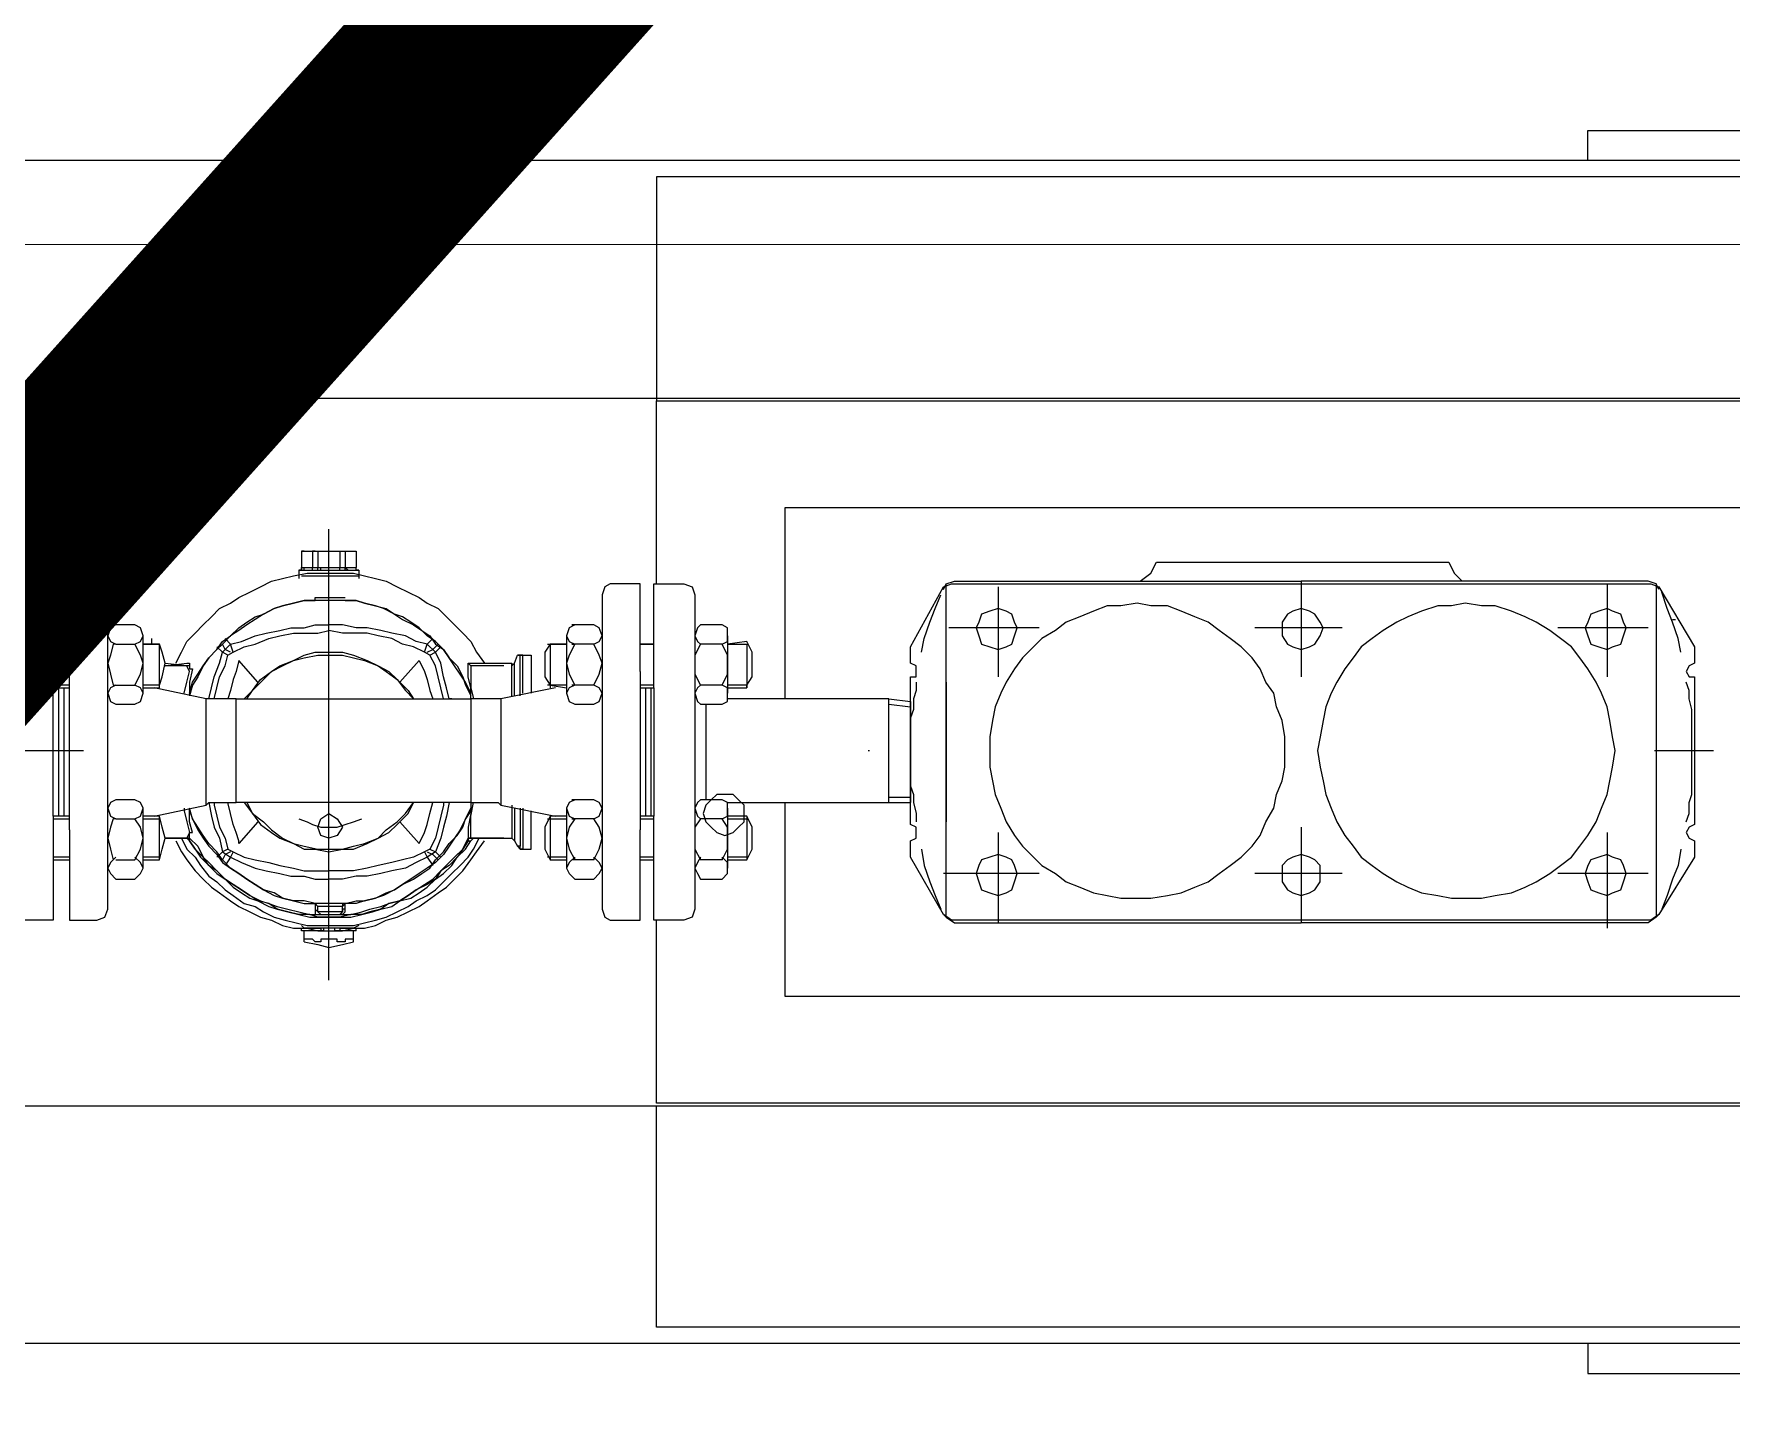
# Model space of a CAD drawing. Header units: millimetres. Extents: x 1322820 to 1391563, y 1051909 to 1098256.
# Drawn here: x 1362563 to 1363103, y 1085717 to 1086157 of the extents above; entities that cross this region are included whole.
import ezdxf

# ---------------------------------------------------------------- set-up
doc = ezdxf.new("R2010")
doc.units = ezdxf.units.MM
doc.header["$MEASUREMENT"] = 0
doc.linetypes.add('DASHDOT', pattern=[1000, 500, -250, 0, -250])
doc.layers.get('0').update_dxf_attribs({"true_color": 0x787878})
doc.layers.add('ELECTRICE', color=1, linetype='Continuous')
doc.layers.add('Gaz-deviere', color=7, linetype='Continuous')
doc.layers.add('instalatii - echipamente_Pen_No__21', color=7, linetype='Continuous', lineweight=20, true_color=0x787878)

# ---------------------------------------------------------------- blocks, each defined once
blk = doc.blocks.new('terasa')
at = {"layer": 'instalatii - echipamente_Pen_No__21', "linetype": 'Continuous', "lineweight": 20}
for points in [[(1364217.655, 1086090.373), (1364217.379, 1087979.384), (1361828.918, 1087979.209), (1361829.194, 1086090.198)], [(1362863.176, 1085968.288), (1362864.046, 1085965.679), (1362864.915, 1085963.071), (1362867.523, 1085962.202), (1362870.131, 1085961.332), (1362872.74, 1085962.202), (1362874.478, 1085963.071), (1362875.348, 1085965.679), (1362876.217, 1085968.288), (1362875.348, 1085970.026), (1362874.478, 1085972.635), (1362872.74, 1085973.504), (1362870.131, 1085974.373), (1362867.523, 1085973.504), (1362864.915, 1085972.635), (1362864.046, 1085970.026)], [(1362961.419, 1085929.164), (1362961.419, 1085933.512), (1362960.549, 1085938.728), (1362958.81, 1085943.075), (1362957.941, 1085947.422), (1362955.333, 1085950.9), (1362953.594, 1085955.247), (1362950.986, 1085958.724), (1362947.508, 1085962.202), (1362944.031, 1085964.81), (1362940.553, 1085967.418), (1362937.075, 1085970.026), (1362932.728, 1085971.765), (1362928.381, 1085973.504), (1362924.034, 1085975.243), (1362918.818, 1085975.243), (1362914.471, 1085976.112), (1362909.255, 1085975.243), (1362904.908, 1085975.243), (1362900.561, 1085973.504), (1362896.213, 1085971.765), (1362891.866, 1085970.026), (1362888.389, 1085967.418), (1362884.042, 1085964.81), (1362881.434, 1085962.202), (1362877.956, 1085958.724), (1362875.348, 1085955.247), (1362872.74, 1085950.9), (1362871.001, 1085947.422), (1362869.262, 1085943.075), (1362868.393, 1085938.728), (1362867.523, 1085933.512), (1362867.523, 1085929.164), (1362867.523, 1085923.948), (1362868.393, 1085919.601), (1362869.262, 1085915.254), (1362871.001, 1085910.907), (1362872.74, 1085906.56), (1362875.348, 1085902.213), (1362877.956, 1085898.735), (1362881.434, 1085895.258), (1362884.042, 1085892.65), (1362888.389, 1085890.041), (1362891.866, 1085887.433), (1362896.213, 1085885.694), (1362900.561, 1085883.956), (1362904.908, 1085883.086), (1362909.255, 1085882.217), (1362914.471, 1085882.217), (1362918.818, 1085882.217), (1362924.034, 1085883.086), (1362928.381, 1085883.956), (1362932.728, 1085885.694), (1362937.075, 1085887.433), (1362940.553, 1085890.041), (1362944.031, 1085892.65), (1362947.508, 1085895.258), (1362950.986, 1085898.735), (1362953.594, 1085902.213), (1362955.333, 1085906.56), (1362957.941, 1085910.907), (1362958.81, 1085915.254), (1362960.549, 1085919.601), (1362961.419, 1085923.948)], [(1362960.549, 1085968.288), (1362960.549, 1085965.679), (1362962.288, 1085963.071), (1362964.027, 1085962.202), (1362966.635, 1085961.332), (1362969.243, 1085962.202), (1362970.982, 1085963.071), (1362972.721, 1085965.679), (1362973.59, 1085968.288), (1362972.721, 1085970.026), (1362970.982, 1085972.635), (1362969.243, 1085973.504), (1362966.635, 1085974.373), (1362964.027, 1085973.504), (1362962.288, 1085972.635), (1362960.549, 1085970.026)], [(1363066.616, 1085929.164), (1363065.747, 1085933.512), (1363064.878, 1085938.728), (1363064.008, 1085943.075), (1363062.269, 1085947.422), (1363060.531, 1085950.9), (1363057.922, 1085955.247), (1363055.314, 1085958.724), (1363052.706, 1085962.202), (1363049.228, 1085964.81), (1363045.751, 1085967.418), (1363041.404, 1085970.026), (1363037.926, 1085971.765), (1363033.579, 1085973.504), (1363028.363, 1085975.243), (1363024.016, 1085975.243), (1363018.799, 1085976.112), (1363014.452, 1085975.243), (1363010.105, 1085975.243), (1363004.889, 1085973.504), (1363000.542, 1085971.765), (1362997.064, 1085970.026), (1362992.717, 1085967.418), (1362989.24, 1085964.81), (1362985.762, 1085962.202), (1362983.154, 1085958.724), (1362980.546, 1085955.247), (1362977.937, 1085950.9), (1362976.199, 1085947.422), (1362974.46, 1085943.075), (1362973.59, 1085938.728), (1362972.721, 1085933.512), (1362971.852, 1085929.164), (1362972.721, 1085923.948), (1362973.59, 1085919.601), (1362974.46, 1085915.254), (1362976.199, 1085910.907), (1362977.937, 1085906.56), (1362980.546, 1085902.213), (1362983.154, 1085898.735), (1362985.762, 1085895.258), (1362989.24, 1085892.65), (1362992.717, 1085890.041), (1362997.064, 1085887.433), (1363000.542, 1085885.694), (1363004.889, 1085883.956), (1363010.105, 1085883.086), (1363014.452, 1085882.217), (1363018.799, 1085882.217), (1363024.016, 1085882.217), (1363028.363, 1085883.086), (1363033.579, 1085883.956), (1363037.926, 1085885.694), (1363041.404, 1085887.433), (1363045.751, 1085890.041), (1363049.228, 1085892.65), (1363052.706, 1085895.258), (1363055.314, 1085898.735), (1363057.922, 1085902.213), (1363060.531, 1085906.56), (1363062.269, 1085910.907), (1363064.008, 1085915.254), (1363064.878, 1085919.601), (1363065.747, 1085923.948)], [(1363057.053, 1085968.288), (1363057.922, 1085965.679), (1363058.792, 1085963.071), (1363061.4, 1085962.202), (1363064.008, 1085961.332), (1363065.747, 1085962.202), (1363068.355, 1085963.071), (1363069.225, 1085965.679), (1363070.094, 1085968.288), (1363069.225, 1085970.026), (1363068.355, 1085972.635), (1363065.747, 1085973.504), (1363064.008, 1085974.373), (1363061.4, 1085973.504), (1363058.792, 1085972.635), (1363057.922, 1085970.026)], [(1362595.4, 1085950.03), (1362597.139, 1085953.508), (1362598.008, 1085956.985), (1362597.139, 1085959.594), (1362595.4, 1085963.071), (1362597.139, 1085963.941), (1362598.008, 1085965.679), (1362597.139, 1085968.288), (1362595.4, 1085969.157), (1362589.314, 1085969.157), (1362587.576, 1085968.288), (1362586.706, 1085965.679), (1362587.576, 1085963.941), (1362589.314, 1085963.071), (1362588.445, 1085963.071), (1362587.576, 1085959.594), (1362586.706, 1085956.985), (1362587.576, 1085953.508), (1362588.445, 1085950.03), (1362589.314, 1085950.03), (1362587.576, 1085949.161), (1362586.706, 1085947.422), (1362587.576, 1085944.814), (1362589.314, 1085943.944), (1362595.4, 1085943.944), (1362597.139, 1085944.814), (1362598.008, 1085947.422), (1362597.139, 1085949.161)], [(1362775.367, 1085963.071), (1362773.628, 1085959.594), (1362773.628, 1085956.985), (1362773.628, 1085953.508), (1362775.367, 1085950.03), (1362774.497, 1085949.161), (1362773.628, 1085947.422), (1362774.497, 1085944.814), (1362775.367, 1085943.944), (1362782.322, 1085943.944), (1362784.061, 1085944.814), (1362784.061, 1085947.422), (1362784.061, 1085949.161), (1362782.322, 1085950.03), (1362784.061, 1085953.508), (1362784.061, 1085956.985), (1362784.061, 1085959.594), (1362782.322, 1085963.071), (1362784.061, 1085963.941), (1362784.061, 1085965.679), (1362784.061, 1085968.288), (1362782.322, 1085969.157), (1362775.367, 1085969.157), (1362774.497, 1085968.288), (1362773.628, 1085965.679), (1362774.497, 1085963.941)], [(1362853.613, 1085906.56), (1362853.613, 1085950.9)], [(1362775.367, 1085907.429), (1362773.628, 1085904.821), (1362773.628, 1085901.344), (1362773.628, 1085897.866), (1362775.367, 1085894.388), (1362775.367, 1085895.258), (1362774.497, 1085893.519), (1362773.628, 1085891.78), (1362774.497, 1085890.041), (1362775.367, 1085888.303), (1362782.322, 1085888.303), (1362784.061, 1085890.041), (1362784.061, 1085891.78), (1362784.061, 1085893.519), (1362782.322, 1085895.258), (1362782.322, 1085894.388), (1362784.061, 1085897.866), (1362784.061, 1085901.344), (1362784.061, 1085904.821), (1362782.322, 1085907.429), (1362784.061, 1085908.299), (1362784.061, 1085910.907), (1362784.061, 1085912.646), (1362782.322, 1085913.515), (1362775.367, 1085913.515), (1362774.497, 1085912.646), (1362773.628, 1085910.907), (1362774.497, 1085908.299)], [(1362661.475, 1085904.821), (1362659.736, 1085902.213), (1362657.128, 1085901.344), (1362654.52, 1085902.213), (1362653.65, 1085904.821), (1362654.52, 1085907.429), (1362657.128, 1085909.168), (1362659.736, 1085907.429)], [(1362863.176, 1085890.041), (1362864.046, 1085887.433), (1362864.915, 1085884.825), (1362867.523, 1085883.956), (1362870.131, 1085883.086), (1362872.74, 1085883.956), (1362874.478, 1085884.825), (1362875.348, 1085887.433), (1362876.217, 1085890.041), (1362875.348, 1085892.65), (1362874.478, 1085894.388), (1362872.74, 1085895.258), (1362870.131, 1085896.127), (1362867.523, 1085895.258), (1362864.915, 1085894.388), (1362864.046, 1085892.65)], [(1362960.549, 1085890.041), (1362960.549, 1085887.433), (1362962.288, 1085884.825), (1362964.027, 1085883.956), (1362966.635, 1085883.086), (1362969.243, 1085883.956), (1362970.982, 1085884.825), (1362972.721, 1085887.433), (1362972.721, 1085890.041), (1362972.721, 1085892.65), (1362970.982, 1085894.388), (1362969.243, 1085895.258), (1362966.635, 1085896.127), (1362964.027, 1085895.258), (1362962.288, 1085894.388), (1362960.549, 1085892.65)], [(1363057.053, 1085890.041), (1363057.922, 1085887.433), (1363058.792, 1085884.825), (1363061.4, 1085883.956), (1363064.008, 1085883.086), (1363065.747, 1085883.956), (1363068.355, 1085884.825), (1363069.225, 1085887.433), (1363070.094, 1085890.041), (1363069.225, 1085892.65), (1363068.355, 1085894.388), (1363065.747, 1085895.258), (1363064.008, 1085896.127), (1363061.4, 1085895.258), (1363058.792, 1085894.388), (1363057.922, 1085892.65)]]:
    blk.add_lwpolyline(points, close=True, dxfattribs=at)
for points in [[(1363057.922, 1086126.519), (1363256.146, 1086126.519), (1363256.146, 1086116.955)], [(1363057.922, 1086116.955), (1363057.922, 1086126.519)], [(1363354.389, 1086116.955), (1362167.654, 1086116.955), (1362167.654, 1086041.317)], [(1362761.456, 1086111.739), (1362761.456, 1086040.448)], [(1363354.389, 1086111.739), (1362761.456, 1086111.739)], [(1362438.908, 1086041.317), (1362761.456, 1086041.317)], [(1362761.456, 1085982.198), (1362761.456, 1086040.448), (1363258.754, 1086040.448)], [(1362802.318, 1085945.683), (1362802.318, 1086006.541), (1363130.952, 1086006.541), (1363130.952, 1085850.918), (1362802.318, 1085850.918)], [(1362649.303, 1085992.631), (1362648.434, 1085992.631)], [(1362648.434, 1085992.631), (1362648.434, 1085987.414)], [(1362648.434, 1085992.631), (1362665.822, 1085992.631)], [(1362648.434, 1085992.631), (1362648.434, 1085986.545)], [(1362649.303, 1085992.631), (1362648.434, 1085992.631)], [(1362649.303, 1085992.631), (1362665.822, 1085992.631)], [(1362651.911, 1085992.631), (1362651.911, 1085987.414)], [(1362652.781, 1085992.631), (1362651.911, 1085992.631)], [(1362653.65, 1085992.631), (1362653.65, 1085987.414)], [(1362660.605, 1085992.631), (1362660.605, 1085987.414)], [(1362662.344, 1085992.631), (1362662.344, 1085987.414)], [(1362665.822, 1085992.631), (1362665.822, 1085987.414)], [(1362665.822, 1085992.631), (1362665.822, 1085987.414)], [(1362915.34, 1085983.067), (1362918.818, 1085985.676), (1362920.557, 1085989.153), (1363013.583, 1085989.153), (1363015.322, 1085985.676), (1363017.93, 1085983.067)], [(1362557.147, 1085958.724), (1362557.147, 1085978.72), (1362558.016, 1085981.329), (1362559.755, 1085982.198), (1362569.318, 1085982.198), (1362569.318, 1085949.161), (1362571.057, 1085949.161), (1362571.057, 1085908.299), (1362569.318, 1085908.299), (1362569.318, 1085875.262), (1362559.755, 1085875.262), (1362558.016, 1085876.131), (1362557.147, 1085878.739), (1362557.147, 1085905.691)], [(1362586.706, 1085954.377), (1362586.706, 1085978.72), (1362585.837, 1085981.329), (1362583.229, 1085982.198), (1362574.535, 1085982.198), (1362574.535, 1085954.377)], [(1362608.441, 1085956.985), (1362610.18, 1085960.463), (1362611.919, 1085963.941), (1362614.527, 1085966.549), (1362617.135, 1085969.157), (1362619.744, 1085971.765), (1362622.352, 1085974.373), (1362625.829, 1085976.112), (1362628.438, 1085977.851), (1362631.915, 1085979.59), (1362635.393, 1085981.329), (1362638.87, 1085983.067), (1362642.348, 1085983.937), (1362645.826, 1085984.806), (1362650.173, 1085985.676), (1362653.65, 1085985.676), (1362657.128, 1085985.676), (1362661.475, 1085985.676), (1362664.952, 1085985.676), (1362668.43, 1085984.806), (1362671.908, 1085983.937), (1362675.385, 1085983.067), (1362678.863, 1085981.329), (1362682.34, 1085979.59), (1362685.818, 1085977.851), (1362688.426, 1085976.112), (1362691.904, 1085974.373), (1362694.512, 1085971.765), (1362697.12, 1085969.157), (1362699.729, 1085966.549), (1362702.337, 1085963.941), (1362704.076, 1085960.463), (1362706.684, 1085956.985)], [(1362647.564, 1085986.545), (1362666.691, 1085986.545)], [(1362647.564, 1085986.545), (1362647.564, 1085983.937)], [(1362648.434, 1085986.545), (1362647.564, 1085986.545), (1362647.564, 1085985.676)], [(1362648.434, 1085986.545), (1362648.434, 1085987.414)], [(1362648.434, 1085987.414), (1362649.303, 1085987.414)], [(1362648.434, 1085986.545), (1362649.303, 1085986.545), (1362649.303, 1085987.414)], [(1362648.434, 1085986.545), (1362651.911, 1085986.545)], [(1362648.434, 1085984.806), (1362649.303, 1085984.806), (1362651.042, 1085984.806), (1362651.911, 1085984.806), (1362653.65, 1085984.806), (1362656.258, 1085984.806), (1362658.867, 1085984.806), (1362659.736, 1085984.806), (1362661.475, 1085984.806), (1362662.344, 1085984.806), (1362664.083, 1085984.806), (1362664.952, 1085984.806), (1362666.691, 1085984.806)], [(1362649.303, 1085987.414), (1362651.911, 1085987.414)], [(1362651.911, 1085986.545), (1362651.911, 1085987.414)], [(1362651.911, 1085986.545), (1362651.911, 1085987.414)], [(1362651.911, 1085987.414), (1362653.65, 1085987.414)], [(1362651.911, 1085986.545), (1362653.65, 1085986.545)], [(1362653.65, 1085986.545), (1362653.65, 1085987.414)], [(1362653.65, 1085987.414), (1362654.52, 1085987.414)], [(1362653.65, 1085986.545), (1362654.52, 1085986.545)], [(1362654.52, 1085986.545), (1362654.52, 1085987.414)], [(1362654.52, 1085987.414), (1362660.605, 1085987.414)], [(1362654.52, 1085986.545), (1362660.605, 1085986.545)], [(1362660.605, 1085986.545), (1362660.605, 1085987.414)], [(1362660.605, 1085986.545), (1362660.605, 1085987.414)], [(1362660.605, 1085987.414), (1362662.344, 1085987.414)], [(1362660.605, 1085986.545), (1362662.344, 1085986.545)], [(1362662.344, 1085987.414), (1362665.822, 1085987.414)], [(1362663.214, 1085986.545), (1362662.344, 1085987.414)], [(1362663.214, 1085986.545), (1362662.344, 1085986.545), (1362662.344, 1085987.414)], [(1362662.344, 1085986.545), (1362663.214, 1085986.545)], [(1362663.214, 1085986.545), (1362665.822, 1085986.545)], [(1362665.822, 1085986.545), (1362665.822, 1085987.414)], [(1362665.822, 1085986.545), (1362665.822, 1085987.414)], [(1362666.691, 1085986.545), (1362665.822, 1085986.545), (1362665.822, 1085987.414)], [(1362665.822, 1085986.545), (1362666.691, 1085986.545)], [(1362666.691, 1085986.545), (1362666.691, 1085983.937)], [(1362756.24, 1085954.377), (1362756.24, 1085982.198), (1362746.676, 1085982.198), (1362744.937, 1085981.329), (1362744.068, 1085978.72), (1362744.068, 1085954.377)], [(1362773.628, 1085898.735), (1362773.628, 1085878.739), (1362772.758, 1085876.131), (1362770.15, 1085875.262), (1362760.587, 1085875.262), (1362760.587, 1085908.299), (1362759.717, 1085908.299), (1362759.717, 1085949.161), (1362760.587, 1085949.161), (1362760.587, 1085982.198), (1362770.15, 1085982.198), (1362772.758, 1085981.329), (1362773.628, 1085978.72), (1362773.628, 1085951.769)], [(1362855.352, 1085875.262), (1362852.743, 1085877), (1362842.311, 1085895.258), (1362842.311, 1085900.474), (1362844.049, 1085901.344), (1362844.049, 1085903.082), (1362844.049, 1085904.821), (1362842.311, 1085905.691), (1362842.311, 1085952.638), (1362844.049, 1085952.638), (1362844.049, 1085954.377), (1362844.049, 1085956.116), (1362842.311, 1085956.985), (1362842.311, 1085962.202), (1362852.743, 1085981.329), (1362855.352, 1085982.198), (1362914.471, 1085982.198)], [(1362852.743, 1085980.459), (1362853.613, 1085982.198), (1362856.221, 1085983.067)], [(1362853.613, 1085876.131), (1362853.613, 1085982.198)], [(1363021.407, 1085982.198), (1363077.919, 1085982.198), (1363080.527, 1085981.329), (1363091.829, 1085962.202), (1363091.829, 1085956.985), (1363090.09, 1085956.116), (1363089.221, 1085954.377), (1363090.09, 1085952.638), (1363091.829, 1085952.638), (1363091.829, 1085905.691), (1363090.09, 1085904.821), (1363089.221, 1085903.082), (1363090.09, 1085901.344), (1363091.829, 1085900.474), (1363091.829, 1085895.258), (1363080.527, 1085877), (1363077.919, 1085875.262), (1362855.352, 1085875.262)], [(1362856.221, 1085983.067), (1362966.635, 1085983.067)], [(1362914.471, 1085982.198), (1363021.407, 1085982.198)], [(1363077.049, 1085983.067), (1362966.635, 1085983.067)], [(1363064.008, 1085982.198), (1363064.008, 1085952.638)], [(1363080.527, 1085980.459), (1363079.657, 1085982.198), (1363077.049, 1085983.067)], [(1363079.657, 1085982.198), (1363079.657, 1085876.131)], [(1362612.788, 1085947.422), (1362613.658, 1085950.9), (1362615.396, 1085953.508), (1362617.135, 1085956.116), (1362618.874, 1085958.724), (1362621.482, 1085961.332), (1362623.221, 1085963.941), (1362625.829, 1085965.679), (1362628.438, 1085968.288), (1362631.046, 1085970.026), (1362633.654, 1085971.765), (1362636.262, 1085972.635), (1362639.74, 1085974.373), (1362642.348, 1085975.243), (1362645.826, 1085976.112), (1362649.303, 1085976.982), (1362652.781, 1085976.982)], [(1362652.781, 1085976.982), (1362649.303, 1085976.982), (1362645.826, 1085976.112), (1362642.348, 1085975.243), (1362639.74, 1085974.373), (1362636.262, 1085972.635), (1362633.654, 1085970.896), (1362631.046, 1085969.157), (1362628.438, 1085967.418), (1362625.829, 1085965.679), (1362623.221, 1085963.071), (1362621.482, 1085961.332), (1362618.874, 1085958.724), (1362617.135, 1085956.116), (1362615.396, 1085952.638), (1362613.658, 1085950.03), (1362612.788, 1085946.553)], [(1362652.781, 1085976.982), (1362652.781, 1085977.851), (1362657.128, 1085977.851), (1362662.344, 1085977.851)], [(1362662.344, 1085976.982), (1362657.128, 1085976.982), (1362652.781, 1085976.982)], [(1362662.344, 1085976.982), (1362665.822, 1085976.982), (1362668.43, 1085976.112), (1362671.908, 1085975.243), (1362675.385, 1085974.373), (1362677.993, 1085972.635), (1362680.602, 1085970.896), (1362684.079, 1085969.157), (1362686.687, 1085967.418), (1362689.296, 1085965.679), (1362691.035, 1085963.071), (1362693.643, 1085961.332), (1362695.382, 1085958.724), (1362697.99, 1085956.116), (1362699.729, 1085952.638), (1362700.598, 1085950.03), (1362702.337, 1085946.553)], [(1362702.337, 1085947.422), (1362700.598, 1085950.9), (1362698.859, 1085953.508), (1362697.12, 1085956.116), (1362695.382, 1085958.724), (1362693.643, 1085961.332), (1362691.035, 1085963.941), (1362688.426, 1085965.679), (1362685.818, 1085968.288), (1362683.21, 1085970.026), (1362680.602, 1085971.765), (1362677.993, 1085972.635), (1362674.516, 1085974.373), (1362671.908, 1085975.243), (1362668.43, 1085976.112), (1362665.822, 1085976.982), (1362662.344, 1085976.982)], [(1362845.788, 1085960.463), (1362846.658, 1085964.81), (1362848.396, 1085970.026), (1362850.135, 1085974.373), (1362851.874, 1085978.72)], [(1363087.482, 1085960.463), (1363086.613, 1085964.81), (1363084.874, 1085970.026), (1363083.135, 1085974.373), (1363081.396, 1085979.59)], [(1362623.221, 1085960.463), (1362625.829, 1085963.071), (1362629.307, 1085963.941), (1362633.654, 1085965.679), (1362637.132, 1085966.549), (1362641.479, 1085967.418), (1362644.956, 1085968.288), (1362649.303, 1085968.288), (1362652.781, 1085969.157), (1362657.128, 1085969.157)], [(1362626.699, 1085960.463), (1362630.176, 1085962.202), (1362633.654, 1085963.071), (1362638.001, 1085964.81), (1362641.479, 1085965.679), (1362645.826, 1085966.549), (1362649.303, 1085966.549), (1362653.65, 1085966.549), (1362657.128, 1085967.418)], [(1362691.035, 1085960.463), (1362688.426, 1085963.071), (1362684.949, 1085963.941), (1362681.471, 1085965.679), (1362677.124, 1085966.549), (1362673.646, 1085967.418), (1362669.299, 1085968.288), (1362665.822, 1085968.288), (1362661.475, 1085969.157), (1362657.997, 1085969.157), (1362657.128, 1085969.157)], [(1362687.557, 1085960.463), (1362684.079, 1085962.202), (1362680.602, 1085963.071), (1362677.124, 1085964.81), (1362672.777, 1085965.679), (1362669.299, 1085966.549), (1362664.952, 1085966.549), (1362661.475, 1085966.549), (1362657.128, 1085967.418)], [(1362734.505, 1085963.071), (1362735.374, 1085963.071), (1362733.635, 1085959.594), (1362732.766, 1085956.985), (1362733.635, 1085953.508), (1362735.374, 1085950.03), (1362733.635, 1085949.161), (1362732.766, 1085947.422), (1362733.635, 1085944.814), (1362735.374, 1085943.944), (1362741.46, 1085943.944), (1362743.199, 1085944.814), (1362744.068, 1085947.422), (1362743.199, 1085949.161), (1362741.46, 1085950.03), (1362743.199, 1085953.508), (1362744.068, 1085956.985), (1362743.199, 1085959.594), (1362741.46, 1085963.071), (1362743.199, 1085963.941), (1362744.068, 1085965.679), (1362743.199, 1085968.288), (1362741.46, 1085969.157), (1362734.505, 1085969.157), (1362735.374, 1085969.157), (1362733.635, 1085968.288), (1362732.766, 1085965.679), (1362733.635, 1085963.941), (1362735.374, 1085963.071)], [(1363077.049, 1085968.288), (1363048.359, 1085968.288)], [(1363084.874, 1085970.896), (1363085.743, 1085970.896)], [(1362569.318, 1085963.071), (1362574.535, 1085963.071)], [(1362574.535, 1085963.071), (1362569.318, 1085963.071)], [(1362586.706, 1085947.422), (1362586.706, 1085965.679)], [(1362589.314, 1085963.071), (1362595.4, 1085963.071)], [(1362598.008, 1085947.422), (1362598.008, 1085965.679)], [(1362598.008, 1085963.071), (1362603.225, 1085963.071)], [(1362603.225, 1085949.161), (1362603.225, 1085950.03), (1362604.094, 1085952.638), (1362604.964, 1085956.985), (1362604.094, 1085960.463), (1362603.225, 1085963.071), (1362598.008, 1085963.071)], [(1362600.617, 1085964.81), (1362600.617, 1085963.071)], [(1362603.225, 1085949.161), (1362603.225, 1085963.071)], [(1362623.221, 1085960.463), (1362621.482, 1085962.202)], [(1362624.091, 1085961.332), (1362623.221, 1085963.071)], [(1362625.829, 1085963.071), (1362624.091, 1085964.81)], [(1362625.829, 1085960.463), (1362624.091, 1085961.332)], [(1362626.699, 1085960.463), (1362625.829, 1085963.071)], [(1362687.557, 1085960.463), (1362688.426, 1085963.071)], [(1362688.426, 1085963.071), (1362690.165, 1085964.81)], [(1362688.426, 1085960.463), (1362690.165, 1085961.332)], [(1362690.165, 1085961.332), (1362691.904, 1085963.071)], [(1362691.035, 1085960.463), (1362692.773, 1085962.202)], [(1362727.549, 1085963.071), (1362725.811, 1085960.463), (1362725.811, 1085956.985), (1362725.811, 1085952.638), (1362727.549, 1085950.03), (1362732.766, 1085949.161)], [(1362726.68, 1085963.071), (1362732.766, 1085963.071)], [(1362727.549, 1085963.071), (1362727.549, 1085949.161)], [(1362732.766, 1085963.071), (1362727.549, 1085963.071)], [(1362732.766, 1085965.679), (1362732.766, 1085947.422)], [(1362741.46, 1085963.071), (1362734.505, 1085963.071)], [(1362744.068, 1085965.679), (1362744.068, 1085947.422)], [(1362756.24, 1085963.071), (1362760.587, 1085963.071)], [(1362760.587, 1085963.071), (1362756.24, 1085963.071)], [(1362773.628, 1085965.679), (1362773.628, 1085947.422)], [(1362782.322, 1085963.071), (1362775.367, 1085963.071)], [(1362784.061, 1085965.679), (1362784.061, 1085947.422)], [(1362784.061, 1085949.161), (1362790.146, 1085949.161), (1362790.146, 1085950.03), (1362791.885, 1085952.638), (1362791.885, 1085956.985), (1362791.885, 1085960.463), (1362790.146, 1085963.941), (1362784.061, 1085963.071)], [(1362784.061, 1085963.071), (1362790.146, 1085963.071)], [(1362790.146, 1085963.071), (1362790.146, 1085949.161)], [(1362604.964, 1085956.985), (1362612.788, 1085956.116), (1362611.919, 1085956.116), (1362604.964, 1085956.116), (1362611.919, 1085956.985), (1362612.788, 1085956.985), (1362612.788, 1085955.247)], [(1362612.788, 1085954.377), (1362611.919, 1085956.116)], [(1362612.788, 1085955.247), (1362613.658, 1085955.247), (1362612.788, 1085950.9), (1362612.788, 1085946.553)], [(1362618.874, 1085945.683), (1362619.744, 1085949.161), (1362620.613, 1085952.638), (1362622.352, 1085956.985), (1362623.221, 1085960.463)], [(1362620.613, 1085945.683), (1362621.482, 1085949.161), (1362622.352, 1085952.638), (1362624.091, 1085956.116), (1362624.96, 1085959.594), (1362626.699, 1085960.463)], [(1362624.96, 1085959.594), (1362623.221, 1085960.463)], [(1362628.438, 1085957.855), (1362627.568, 1085954.377), (1362626.699, 1085951.769), (1362625.829, 1085948.291), (1362624.96, 1085945.683)], [(1362634.523, 1085950.9), (1362628.438, 1085957.855)], [(1362630.176, 1085945.683), (1362632.785, 1085948.291), (1362635.393, 1085951.769), (1362638.87, 1085954.377), (1362641.479, 1085956.116), (1362645.826, 1085957.855), (1362649.303, 1085959.594), (1362652.781, 1085960.463), (1362657.128, 1085960.463), (1362661.475, 1085960.463), (1362664.952, 1085959.594), (1362669.299, 1085957.855), (1362672.777, 1085956.116), (1362676.255, 1085954.377), (1362678.863, 1085951.769), (1362682.34, 1085948.291), (1362684.079, 1085945.683)], [(1362631.046, 1085945.683), (1362632.785, 1085948.291), (1362636.262, 1085951.769), (1362638.87, 1085954.377), (1362642.348, 1085956.116), (1362645.826, 1085957.855), (1362649.303, 1085958.724), (1362653.65, 1085959.594), (1362657.128, 1085959.594), (1362661.475, 1085959.594), (1362664.952, 1085958.724), (1362668.43, 1085957.855), (1362672.777, 1085956.116), (1362675.385, 1085954.377), (1362678.863, 1085951.769), (1362681.471, 1085948.291), (1362684.079, 1085945.683)], [(1362679.732, 1085950.9), (1362685.818, 1085957.855)], [(1362685.818, 1085957.855), (1362687.557, 1085954.377), (1362688.426, 1085951.769), (1362689.296, 1085948.291), (1362690.165, 1085945.683)], [(1362693.643, 1085945.683), (1362692.773, 1085949.161), (1362691.904, 1085952.638), (1362691.035, 1085956.116), (1362689.296, 1085959.594), (1362687.557, 1085960.463)], [(1362689.296, 1085959.594), (1362691.035, 1085960.463)], [(1362696.251, 1085945.683), (1362695.382, 1085945.683), (1362694.512, 1085949.161), (1362693.643, 1085952.638), (1362692.773, 1085956.985), (1362691.035, 1085960.463)], [(1362701.467, 1085956.985), (1362715.378, 1085956.985), (1362715.378, 1085956.116), (1362716.247, 1085956.985), (1362717.117, 1085959.594), (1362717.986, 1085959.594), (1362721.464, 1085959.594)], [(1362702.337, 1085945.683), (1362702.337, 1085949.161), (1362701.467, 1085952.638), (1362701.467, 1085955.247), (1362701.467, 1085956.985), (1362702.337, 1085956.985)], [(1362702.337, 1085956.116), (1362701.467, 1085956.985)], [(1362702.337, 1085956.985), (1362703.206, 1085956.985)], [(1362712.77, 1085956.116), (1362706.684, 1085956.116), (1362702.337, 1085956.116)], [(1362702.337, 1085956.116), (1362702.337, 1085954.377), (1362702.337, 1085953.508)], [(1362715.378, 1085946.553), (1362715.378, 1085956.985)], [(1362716.247, 1085946.553), (1362716.247, 1085956.985)], [(1362717.986, 1085959.594), (1362717.117, 1085959.594)], [(1362717.986, 1085946.553), (1362717.986, 1085959.594)], [(1362718.855, 1085959.594), (1362717.986, 1085959.594)], [(1362718.855, 1085947.422), (1362718.855, 1085959.594)], [(1362721.464, 1085959.594), (1362721.464, 1085947.422)], [(1362574.535, 1085950.03), (1362569.318, 1085950.03)], [(1362574.535, 1085903.952), (1362574.535, 1085954.377)], [(1362586.706, 1085903.082), (1362586.706, 1085954.377)], [(1362589.314, 1085950.03), (1362595.4, 1085950.03)], [(1362603.225, 1085950.03), (1362598.008, 1085950.03)], [(1362611.049, 1085947.422), (1362611.919, 1085950.9), (1362612.788, 1085954.377)], [(1362702.337, 1085953.508), (1362702.337, 1085949.161), (1362703.206, 1085945.683)], [(1362732.766, 1085950.03), (1362726.68, 1085950.03)], [(1362741.46, 1085950.03), (1362734.505, 1085950.03)], [(1362744.068, 1085954.377), (1362744.068, 1085903.082)], [(1362756.24, 1085954.377), (1362756.24, 1085903.952)], [(1362760.587, 1085950.03), (1362756.24, 1085950.03)], [(1362773.628, 1085951.769), (1362773.628, 1085900.474)], [(1362782.322, 1085950.03), (1362775.367, 1085950.03)], [(1362790.146, 1085950.03), (1362784.061, 1085950.03)], [(1362844.049, 1085950.9), (1362844.049, 1085948.291), (1362843.18, 1085945.683), (1362843.18, 1085942.206), (1362842.311, 1085939.597), (1362842.311, 1085936.989), (1362842.311, 1085934.381), (1362842.311, 1085931.773), (1362842.311, 1085929.164), (1362842.311, 1085925.687), (1362842.311, 1085923.079), (1362842.311, 1085920.47), (1362842.311, 1085917.862), (1362843.18, 1085915.254), (1362843.18, 1085912.646), (1362844.049, 1085909.168), (1362844.049, 1085906.56)], [(1363089.221, 1085906.56), (1363090.09, 1085909.168), (1363090.09, 1085912.646), (1363090.96, 1085915.254), (1363090.96, 1085917.862), (1363090.96, 1085920.47), (1363090.96, 1085923.079), (1363090.96, 1085925.687), (1363090.96, 1085929.164), (1363090.96, 1085931.773), (1363090.96, 1085934.381), (1363090.96, 1085936.989), (1363090.96, 1085939.597), (1363090.96, 1085942.206), (1363090.09, 1085945.683), (1363090.09, 1085948.291), (1363089.221, 1085950.9)], [(1362569.318, 1085949.161), (1362574.535, 1085949.161)], [(1362569.318, 1085908.299), (1362569.318, 1085949.161)], [(1362572.796, 1085949.161), (1362572.796, 1085908.299)], [(1362598.008, 1085949.161), (1362603.225, 1085949.161)], [(1362601.486, 1085908.299), (1362618.005, 1085911.776), (1362618.874, 1085912.646), (1362627.568, 1085912.646), (1362627.568, 1085945.683), (1362618.874, 1085945.683), (1362618.005, 1085945.683), (1362601.486, 1085949.161)], [(1362618.005, 1085911.776), (1362618.005, 1085945.683)], [(1362676.255, 1085912.646), (1362627.568, 1085912.646), (1362627.568, 1085945.683), (1362676.255, 1085945.683)], [(1362702.337, 1085945.683), (1362702.337, 1085912.646), (1362676.255, 1085912.646)], [(1362676.255, 1085945.683), (1362702.337, 1085945.683)], [(1362729.288, 1085949.161), (1362711.9, 1085945.683), (1362711.031, 1085945.683), (1362702.337, 1085945.683), (1362702.337, 1085912.646), (1362711.031, 1085912.646), (1362711.9, 1085911.776), (1362729.288, 1085908.299)], [(1362711.9, 1085945.683), (1362711.9, 1085911.776)], [(1362756.24, 1085949.161), (1362760.587, 1085949.161)], [(1362757.978, 1085908.299), (1362757.978, 1085949.161)], [(1362760.587, 1085949.161), (1362760.587, 1085908.299)], [(1362784.061, 1085912.646), (1362835.355, 1085912.646), (1362835.355, 1085945.683), (1362784.061, 1085945.683)], [(1362835.355, 1085945.683), (1362842.311, 1085944.814)], [(1362842.311, 1085944.814), (1362842.311, 1085912.646)], [(1362777.105, 1085943.944), (1362777.105, 1085913.515)], [(1362835.355, 1085943.944), (1362842.311, 1085943.075)], [(1362595.4, 1085894.388), (1362597.139, 1085897.866), (1362598.008, 1085901.344), (1362597.139, 1085904.821), (1362595.4, 1085907.429), (1362597.139, 1085908.299), (1362598.008, 1085910.907), (1362597.139, 1085912.646), (1362595.4, 1085913.515), (1362589.314, 1085913.515), (1362587.576, 1085912.646), (1362586.706, 1085910.907), (1362587.576, 1085908.299), (1362589.314, 1085907.429), (1362588.445, 1085907.429), (1362587.576, 1085904.821), (1362586.706, 1085901.344), (1362587.576, 1085897.866), (1362588.445, 1085894.388), (1362589.314, 1085895.258), (1362587.576, 1085893.519), (1362586.706, 1085891.78), (1362587.576, 1085890.041), (1362589.314, 1085888.303), (1362595.4, 1085888.303), (1362597.139, 1085890.041), (1362598.008, 1085891.78), (1362597.139, 1085893.519), (1362595.4, 1085895.258)], [(1362618.874, 1085912.646), (1362619.744, 1085908.299), (1362620.613, 1085904.821), (1362622.352, 1085901.344), (1362623.221, 1085896.997)], [(1362620.613, 1085912.646), (1362620.613, 1085911.776), (1362621.482, 1085908.299), (1362622.352, 1085904.821), (1362624.091, 1085901.344), (1362624.96, 1085897.866), (1362626.699, 1085896.997)], [(1362628.438, 1085899.605), (1362628.438, 1085900.474), (1362627.568, 1085903.082), (1362626.699, 1085905.691), (1362625.829, 1085909.168), (1362624.96, 1085912.646)], [(1362630.176, 1085912.646), (1362632.785, 1085909.168), (1362635.393, 1085905.691), (1362638.87, 1085903.082), (1362641.479, 1085901.344), (1362645.826, 1085899.605), (1362649.303, 1085897.866), (1362652.781, 1085897.866), (1362657.128, 1085896.997), (1362661.475, 1085897.866), (1362664.952, 1085897.866), (1362669.299, 1085899.605), (1362672.777, 1085901.344), (1362676.255, 1085903.082), (1362678.863, 1085905.691), (1362682.34, 1085909.168), (1362684.079, 1085912.646)], [(1362631.046, 1085912.646), (1362632.785, 1085909.168), (1362636.262, 1085906.56), (1362638.87, 1085903.952), (1362642.348, 1085901.344), (1362645.826, 1085899.605), (1362649.303, 1085898.735), (1362653.65, 1085897.866), (1362657.128, 1085897.866), (1362661.475, 1085897.866), (1362664.952, 1085898.735), (1362668.43, 1085899.605), (1362672.777, 1085901.344), (1362675.385, 1085903.952), (1362678.863, 1085906.56), (1362681.471, 1085909.168), (1362684.079, 1085912.646)], [(1362685.818, 1085899.605), (1362687.557, 1085903.082), (1362688.426, 1085905.691), (1362689.296, 1085909.168), (1362690.165, 1085912.646)], [(1362693.643, 1085912.646), (1362693.643, 1085911.776), (1362692.773, 1085908.299), (1362691.904, 1085904.821), (1362691.035, 1085901.344), (1362689.296, 1085897.866), (1362687.557, 1085896.997)], [(1362696.251, 1085912.646), (1362695.382, 1085912.646), (1362694.512, 1085908.299), (1362693.643, 1085904.821), (1362692.773, 1085901.344), (1362691.035, 1085896.997)], [(1362702.337, 1085912.646), (1362702.337, 1085909.168), (1362701.467, 1085904.821), (1362701.467, 1085902.213), (1362701.467, 1085901.344), (1362701.467, 1085900.474), (1362702.337, 1085900.474)], [(1362702.337, 1085903.952), (1362702.337, 1085908.299), (1362703.206, 1085912.646)], [(1362734.505, 1085907.429), (1362735.374, 1085907.429), (1362733.635, 1085904.821), (1362732.766, 1085901.344), (1362733.635, 1085897.866), (1362735.374, 1085894.388), (1362735.374, 1085895.258), (1362733.635, 1085893.519), (1362732.766, 1085891.78), (1362733.635, 1085890.041), (1362735.374, 1085888.303), (1362741.46, 1085888.303), (1362743.199, 1085890.041), (1362744.068, 1085891.78), (1362743.199, 1085893.519), (1362741.46, 1085895.258), (1362741.46, 1085894.388), (1362743.199, 1085897.866), (1362744.068, 1085901.344), (1362743.199, 1085904.821), (1362741.46, 1085907.429), (1362743.199, 1085908.299), (1362744.068, 1085910.907), (1362743.199, 1085912.646), (1362741.46, 1085913.515), (1362734.505, 1085913.515), (1362735.374, 1085913.515), (1362733.635, 1085912.646), (1362732.766, 1085910.907), (1362733.635, 1085908.299), (1362735.374, 1085907.429)], [(1362802.318, 1085850.918), (1362802.318, 1085912.646)], [(1362835.355, 1085914.385), (1362842.311, 1085914.385)], [(1362835.355, 1085912.646), (1362842.311, 1085912.646)], [(1362574.535, 1085908.299), (1362569.318, 1085908.299)], [(1362569.318, 1085907.429), (1362574.535, 1085907.429)], [(1362586.706, 1085891.78), (1362586.706, 1085910.907)], [(1362589.314, 1085907.429), (1362595.4, 1085907.429)], [(1362598.008, 1085891.78), (1362598.008, 1085910.907)], [(1362603.225, 1085894.388), (1362604.094, 1085897.866), (1362604.964, 1085901.344), (1362604.094, 1085904.821), (1362603.225, 1085908.299), (1362598.008, 1085908.299)], [(1362598.008, 1085907.429), (1362603.225, 1085907.429)], [(1362603.225, 1085894.388), (1362603.225, 1085908.299)], [(1362611.049, 1085910.907), (1362611.049, 1085910.038), (1362611.919, 1085906.56), (1362612.788, 1085903.082)], [(1362652.781, 1085880.478), (1362649.303, 1085881.347), (1362645.826, 1085881.347), (1362642.348, 1085882.217), (1362639.74, 1085883.956), (1362636.262, 1085884.825), (1362633.654, 1085886.564), (1362631.046, 1085888.303), (1362628.438, 1085890.041), (1362625.829, 1085891.78), (1362623.221, 1085894.388), (1362621.482, 1085896.997), (1362618.874, 1085899.605), (1362617.135, 1085902.213), (1362615.396, 1085904.821), (1362613.658, 1085907.429), (1362612.788, 1085910.907)], [(1362612.788, 1085903.082), (1362613.658, 1085903.082), (1362612.788, 1085906.56), (1362612.788, 1085910.907)], [(1362612.788, 1085910.038), (1362613.658, 1085907.429), (1362615.396, 1085903.952), (1362617.135, 1085901.344), (1362618.874, 1085898.735), (1362621.482, 1085896.127), (1362623.221, 1085893.519), (1362625.829, 1085891.78), (1362628.438, 1085890.041), (1362631.046, 1085888.303), (1362633.654, 1085886.564), (1362636.262, 1085884.825), (1362639.74, 1085883.086), (1362642.348, 1085882.217), (1362645.826, 1085881.347), (1362649.303, 1085880.478), (1362652.781, 1085880.478)], [(1362634.523, 1085906.56), (1362628.438, 1085899.605)], [(1362647.564, 1085907.429), (1362650.173, 1085906.56), (1362651.911, 1085905.691), (1362654.52, 1085904.821), (1362657.128, 1085904.821), (1362659.736, 1085904.821), (1362662.344, 1085905.691), (1362664.952, 1085906.56), (1362667.561, 1085907.429)], [(1362662.344, 1085880.478), (1362665.822, 1085881.347), (1362668.43, 1085881.347), (1362671.908, 1085882.217), (1362675.385, 1085883.956), (1362677.993, 1085884.825), (1362680.602, 1085886.564), (1362684.079, 1085888.303), (1362686.687, 1085890.041), (1362689.296, 1085891.78), (1362691.035, 1085894.388), (1362693.643, 1085896.997), (1362695.382, 1085899.605), (1362697.99, 1085902.213), (1362699.729, 1085904.821), (1362700.598, 1085907.429), (1362702.337, 1085910.907)], [(1362702.337, 1085910.038), (1362700.598, 1085907.429), (1362698.859, 1085903.952), (1362697.12, 1085901.344), (1362695.382, 1085898.735), (1362693.643, 1085896.127), (1362691.035, 1085893.519), (1362688.426, 1085891.78), (1362685.818, 1085890.041), (1362683.21, 1085888.303), (1362680.602, 1085886.564), (1362677.993, 1085884.825), (1362674.516, 1085883.086), (1362671.908, 1085882.217), (1362668.43, 1085881.347), (1362665.822, 1085880.478), (1362662.344, 1085880.478)], [(1362679.732, 1085906.56), (1362685.818, 1085899.605)], [(1362715.378, 1085911.776), (1362715.378, 1085901.344)], [(1362716.247, 1085910.907), (1362716.247, 1085900.474)], [(1362717.986, 1085910.907), (1362717.986, 1085898.735)], [(1362718.855, 1085910.907), (1362718.855, 1085897.866)], [(1362721.464, 1085897.866), (1362721.464, 1085910.038)], [(1362727.549, 1085908.299), (1362725.811, 1085904.821), (1362725.811, 1085901.344), (1362725.811, 1085897.866), (1362727.549, 1085894.388), (1362732.766, 1085894.388)], [(1362726.68, 1085907.429), (1362732.766, 1085907.429)], [(1362727.549, 1085908.299), (1362727.549, 1085894.388)], [(1362732.766, 1085908.299), (1362727.549, 1085908.299)], [(1362732.766, 1085910.907), (1362732.766, 1085891.78)], [(1362741.46, 1085907.429), (1362734.505, 1085907.429)], [(1362744.068, 1085910.907), (1362744.068, 1085891.78)], [(1362760.587, 1085908.299), (1362756.24, 1085908.299)], [(1362756.24, 1085907.429), (1362760.587, 1085907.429)], [(1362773.628, 1085910.907), (1362773.628, 1085891.78)], [(1362782.322, 1085907.429), (1362775.367, 1085907.429)], [(1362784.061, 1085910.907), (1362784.061, 1085891.78)], [(1362784.061, 1085894.388), (1362790.146, 1085894.388), (1362791.885, 1085897.866), (1362791.885, 1085901.344), (1362791.885, 1085904.821), (1362790.146, 1085908.299), (1362784.061, 1085908.299)], [(1362784.061, 1085907.429), (1362790.146, 1085907.429)], [(1362790.146, 1085908.299), (1362790.146, 1085894.388)], [(1362574.535, 1085903.952), (1362574.535, 1085875.262), (1362583.229, 1085875.262), (1362585.837, 1085876.131), (1362586.706, 1085878.739), (1362586.706, 1085903.082)], [(1362604.964, 1085901.344), (1362612.788, 1085901.344), (1362611.919, 1085901.344), (1362604.964, 1085901.344), (1362611.919, 1085901.344), (1362612.788, 1085900.474), (1362612.788, 1085901.344), (1362612.788, 1085903.082)], [(1362610.18, 1085901.344), (1362611.919, 1085897.866), (1362614.527, 1085895.258), (1362616.266, 1085892.65), (1362618.874, 1085889.172), (1362621.482, 1085887.433), (1362624.091, 1085884.825), (1362626.699, 1085883.086), (1362630.176, 1085880.478), (1362633.654, 1085879.609), (1362636.262, 1085877.87), (1362639.74, 1085876.131), (1362643.217, 1085875.262), (1362646.695, 1085874.392), (1362650.173, 1085873.523), (1362653.65, 1085873.523), (1362657.997, 1085873.523), (1362661.475, 1085873.523), (1362664.952, 1085873.523), (1362668.43, 1085874.392), (1362671.908, 1085875.262), (1362675.385, 1085876.131), (1362678.863, 1085877.87), (1362682.34, 1085879.609), (1362684.949, 1085881.347), (1362688.426, 1085883.086), (1362691.035, 1085884.825), (1362693.643, 1085887.433), (1362696.251, 1085890.041), (1362698.859, 1085892.65), (1362701.467, 1085895.258), (1362703.206, 1085897.866), (1362704.945, 1085901.344)], [(1362612.788, 1085903.082), (1362611.919, 1085901.344)], [(1362612.788, 1085901.344), (1362615.396, 1085898.735), (1362617.135, 1085895.258), (1362618.874, 1085893.519), (1362621.482, 1085890.911), (1362624.091, 1085888.303), (1362626.699, 1085886.564), (1362629.307, 1085884.825), (1362631.915, 1085883.086), (1362635.393, 1085881.347), (1362638.001, 1085880.478), (1362640.609, 1085879.609), (1362644.087, 1085878.739), (1362647.564, 1085877.87), (1362651.042, 1085877), (1362653.65, 1085877), (1362657.128, 1085877), (1362660.605, 1085877), (1362664.083, 1085877), (1362667.561, 1085877.87), (1362670.169, 1085878.739), (1362673.646, 1085879.609), (1362676.255, 1085880.478), (1362679.732, 1085881.347), (1362682.34, 1085883.086), (1362684.949, 1085884.825), (1362687.557, 1085886.564), (1362690.165, 1085888.303), (1362692.773, 1085890.911), (1362695.382, 1085893.519), (1362697.12, 1085895.258), (1362699.729, 1085897.866), (1362701.467, 1085901.344)], [(1362702.337, 1085901.344), (1362701.467, 1085901.344)], [(1362701.467, 1085901.344), (1362715.378, 1085901.344), (1362716.247, 1085900.474), (1362717.117, 1085898.735), (1362717.986, 1085897.866), (1362721.464, 1085897.866)], [(1362702.337, 1085901.344), (1362702.337, 1085903.082), (1362702.337, 1085903.952)], [(1362712.77, 1085901.344), (1362706.684, 1085901.344), (1362702.337, 1085901.344)], [(1362702.337, 1085900.474), (1362703.206, 1085901.344)], [(1362744.068, 1085903.082), (1362744.068, 1085878.739), (1362744.937, 1085876.131), (1362746.676, 1085875.262), (1362756.24, 1085875.262), (1362756.24, 1085903.952)], [(1362608.441, 1085900.474), (1362610.18, 1085896.997), (1362611.919, 1085894.388), (1362614.527, 1085890.911), (1362617.135, 1085888.303), (1362619.744, 1085885.694), (1362622.352, 1085883.956), (1362625.829, 1085881.347), (1362628.438, 1085879.609), (1362631.915, 1085877.87), (1362635.393, 1085876.131), (1362638.87, 1085875.262), (1362642.348, 1085873.523), (1362645.826, 1085872.653), (1362650.173, 1085872.653), (1362653.65, 1085871.784), (1362657.128, 1085871.784), (1362661.475, 1085871.784), (1362664.952, 1085872.653), (1362668.43, 1085872.653), (1362671.908, 1085873.523), (1362675.385, 1085875.262), (1362678.863, 1085876.131), (1362682.34, 1085877.87), (1362685.818, 1085879.609), (1362688.426, 1085881.347), (1362691.904, 1085883.956), (1362694.512, 1085885.694), (1362697.12, 1085888.303), (1362699.729, 1085890.911), (1362702.337, 1085894.388), (1362704.076, 1085896.997), (1362706.684, 1085900.474)], [(1362701.467, 1085900.474), (1362699.729, 1085897.866), (1362697.99, 1085895.258), (1362695.382, 1085892.65), (1362692.773, 1085890.911), (1362691.035, 1085888.303), (1362688.426, 1085886.564), (1362684.949, 1085884.825), (1362682.34, 1085883.086), (1362679.732, 1085881.347), (1362676.255, 1085880.478), (1362673.646, 1085878.739), (1362670.169, 1085877.87), (1362667.561, 1085877), (1362664.083, 1085877), (1362660.605, 1085876.131), (1362657.128, 1085876.131), (1362653.65, 1085876.131), (1362651.042, 1085877), (1362647.564, 1085877), (1362644.087, 1085877.87), (1362640.609, 1085878.739), (1362638.001, 1085880.478), (1362634.523, 1085881.347), (1362631.915, 1085883.086), (1362629.307, 1085884.825), (1362626.699, 1085886.564), (1362624.091, 1085888.303), (1362621.482, 1085890.911), (1362618.874, 1085892.65), (1362617.135, 1085895.258), (1362614.527, 1085897.866), (1362612.788, 1085900.474)], [(1362612.788, 1085900.474), (1362614.527, 1085897.866), (1362616.266, 1085895.258), (1362618.874, 1085892.65), (1362621.482, 1085890.041), (1362624.091, 1085888.303), (1362626.699, 1085885.694), (1362629.307, 1085883.956), (1362631.915, 1085882.217), (1362634.523, 1085881.347), (1362638.001, 1085879.609), (1362640.609, 1085878.739), (1362644.087, 1085877.87), (1362647.564, 1085877), (1362651.042, 1085876.131), (1362653.65, 1085876.131), (1362657.128, 1085876.131), (1362660.605, 1085876.131), (1362664.083, 1085876.131), (1362667.561, 1085877), (1362671.038, 1085877.87), (1362673.646, 1085878.739), (1362677.124, 1085879.609), (1362679.732, 1085881.347), (1362683.21, 1085882.217), (1362685.818, 1085883.956), (1362688.426, 1085885.694), (1362691.035, 1085888.303), (1362693.643, 1085890.041), (1362696.251, 1085892.65), (1362697.99, 1085895.258), (1362700.598, 1085897.866), (1362702.337, 1085900.474)], [(1362623.221, 1085896.997), (1362621.482, 1085895.258)], [(1362624.96, 1085897.866), (1362623.221, 1085896.997)], [(1362623.221, 1085896.997), (1362625.829, 1085895.258), (1362629.307, 1085893.519), (1362633.654, 1085891.78), (1362637.132, 1085890.911), (1362641.479, 1085890.041), (1362644.956, 1085889.172), (1362649.303, 1085889.172), (1362652.781, 1085888.303), (1362657.128, 1085888.303)], [(1362624.091, 1085896.127), (1362623.221, 1085894.388)], [(1362625.829, 1085896.997), (1362624.091, 1085896.127)], [(1362626.699, 1085896.997), (1362625.829, 1085895.258)], [(1362626.699, 1085896.997), (1362630.176, 1085895.258), (1362633.654, 1085894.388), (1362638.001, 1085893.519), (1362641.479, 1085892.65), (1362645.826, 1085891.78), (1362649.303, 1085890.911), (1362653.65, 1085890.911), (1362657.128, 1085890.911)], [(1362687.557, 1085896.997), (1362684.079, 1085895.258), (1362680.602, 1085894.388), (1362677.124, 1085893.519), (1362672.777, 1085892.65), (1362669.299, 1085891.78), (1362664.952, 1085890.911), (1362661.475, 1085890.911), (1362657.128, 1085890.911)], [(1362691.035, 1085896.997), (1362688.426, 1085895.258), (1362684.949, 1085893.519), (1362681.471, 1085891.78), (1362677.124, 1085890.911), (1362673.646, 1085890.041), (1362669.299, 1085889.172), (1362665.822, 1085889.172), (1362661.475, 1085888.303), (1362657.997, 1085888.303), (1362657.128, 1085888.303)], [(1362687.557, 1085896.997), (1362688.426, 1085895.258)], [(1362688.426, 1085896.997), (1362690.165, 1085896.127)], [(1362689.296, 1085897.866), (1362691.035, 1085896.997)], [(1362690.165, 1085896.127), (1362691.904, 1085894.388)], [(1362691.035, 1085896.997), (1362692.773, 1085895.258)], [(1362717.986, 1085898.735), (1362717.117, 1085898.735)], [(1362717.986, 1085897.866), (1362717.986, 1085898.735)], [(1362718.855, 1085897.866), (1362717.986, 1085897.866)], [(1362845.788, 1085897.866), (1362846.658, 1085892.65), (1362848.396, 1085887.433), (1362850.135, 1085883.086), (1362851.874, 1085878.739)], [(1363087.482, 1085897.866), (1363086.613, 1085892.65), (1363084.874, 1085888.303), (1363083.135, 1085883.086), (1363081.396, 1085878.739)], [(1362574.535, 1085895.258), (1362569.318, 1085895.258)], [(1362569.318, 1085894.388), (1362574.535, 1085894.388)], [(1362589.314, 1085894.388), (1362595.4, 1085894.388)], [(1362603.225, 1085895.258), (1362598.008, 1085895.258)], [(1362598.008, 1085894.388), (1362603.225, 1085894.388)], [(1362625.829, 1085895.258), (1362624.091, 1085892.65)], [(1362688.426, 1085895.258), (1362690.165, 1085892.65)], [(1362732.766, 1085895.258), (1362726.68, 1085895.258)], [(1362741.46, 1085894.388), (1362734.505, 1085894.388)], [(1362760.587, 1085895.258), (1362756.24, 1085895.258)], [(1362756.24, 1085894.388), (1362760.587, 1085894.388)], [(1362782.322, 1085894.388), (1362775.367, 1085894.388)], [(1362790.146, 1085895.258), (1362784.061, 1085895.258)], [(1362652.781, 1085880.478), (1362653.65, 1085879.609)], [(1362652.781, 1085880.478), (1362652.781, 1085879.609)], [(1362662.344, 1085880.478), (1362661.475, 1085880.478), (1362660.605, 1085880.478), (1362659.736, 1085880.478), (1362658.867, 1085880.478), (1362655.389, 1085880.478), (1362654.52, 1085880.478), (1362653.65, 1085880.478), (1362652.781, 1085880.478)], [(1362653.65, 1085879.609), (1362652.781, 1085880.478)], [(1362652.781, 1085879.609), (1362652.781, 1085878.739)], [(1362660.605, 1085879.609), (1362654.52, 1085879.609), (1362653.65, 1085879.609)], [(1362653.65, 1085877.87), (1362653.65, 1085879.609)], [(1362661.475, 1085879.609), (1362660.605, 1085879.609)], [(1362662.344, 1085880.478), (1362661.475, 1085880.478)], [(1362661.475, 1085880.478), (1362661.475, 1085879.609)], [(1362662.344, 1085880.478), (1362661.475, 1085879.609)], [(1362661.475, 1085877.87), (1362661.475, 1085879.609)], [(1362662.344, 1085878.739), (1362662.344, 1085880.478)], [(1362652.781, 1085878.739), (1362653.65, 1085877.87)], [(1362652.781, 1085878.739), (1362652.781, 1085877.87), (1362652.781, 1085877)], [(1362652.781, 1085877), (1362653.65, 1085877)], [(1362661.475, 1085877.87), (1362653.65, 1085877.87)], [(1362653.65, 1085877.87), (1362654.52, 1085877)], [(1362653.65, 1085877), (1362654.52, 1085877)], [(1362654.52, 1085877), (1362655.389, 1085877)], [(1362654.52, 1085877), (1362660.605, 1085877)], [(1362655.389, 1085877), (1362656.258, 1085877)], [(1362656.258, 1085877), (1362657.128, 1085877)], [(1362657.128, 1085877), (1362657.997, 1085877)], [(1362657.997, 1085877), (1362658.867, 1085877)], [(1362658.867, 1085877), (1362660.605, 1085877)], [(1362660.605, 1085877), (1362661.475, 1085877.87)], [(1362660.605, 1085877), (1362661.475, 1085877)], [(1362661.475, 1085877), (1362660.605, 1085877)], [(1362662.344, 1085878.739), (1362661.475, 1085878.739), (1362661.475, 1085877.87)], [(1362661.475, 1085877), (1362662.344, 1085877.87), (1362662.344, 1085878.739)], [(1362761.456, 1085817.012), (1362761.456, 1085875.262)], [(1362852.743, 1085877), (1362853.613, 1085876.131), (1362856.221, 1085874.392)], [(1362856.221, 1085874.392), (1362966.635, 1085874.392)], [(1363077.049, 1085874.392), (1362966.635, 1085874.392)], [(1363080.527, 1085877), (1363079.657, 1085876.131), (1363077.049, 1085874.392)], [(1362666.691, 1085873.523), (1362664.952, 1085872.653), (1362664.083, 1085872.653), (1362662.344, 1085872.653), (1362659.736, 1085872.653), (1362654.52, 1085872.653), (1362653.65, 1085872.653), (1362651.042, 1085872.653), (1362649.303, 1085872.653), (1362648.434, 1085873.523)], [(1362648.434, 1085872.653), (1362654.52, 1085872.653)], [(1362648.434, 1085871.784), (1362648.434, 1085872.653)], [(1362655.389, 1085871.784), (1362648.434, 1085871.784)], [(1362649.303, 1085868.306), (1362649.303, 1085871.784)], [(1362657.128, 1085869.176), (1362656.258, 1085869.176), (1362655.389, 1085869.176), (1362654.52, 1085869.176), (1362654.52, 1085868.306), (1362652.781, 1085868.306), (1362651.911, 1085869.176), (1362651.042, 1085869.176), (1362650.173, 1085869.176), (1362649.303, 1085869.176)], [(1362654.52, 1085872.653), (1362654.52, 1085871.784)], [(1362654.52, 1085871.784), (1362655.389, 1085871.784)], [(1362655.389, 1085872.653), (1362655.389, 1085871.784)], [(1362655.389, 1085871.784), (1362656.258, 1085871.784)], [(1362656.258, 1085871.784), (1362657.128, 1085871.784)], [(1362657.128, 1085871.784), (1362657.997, 1085871.784)], [(1362657.128, 1085869.176), (1362657.128, 1085871.784)], [(1362664.952, 1085869.176), (1362664.083, 1085869.176), (1362663.214, 1085869.176), (1362662.344, 1085869.176), (1362662.344, 1085868.306), (1362659.736, 1085868.306), (1362659.736, 1085869.176), (1362658.867, 1085869.176), (1362657.997, 1085869.176), (1362657.128, 1085869.176)], [(1362657.997, 1085871.784), (1362658.867, 1085871.784)], [(1362658.867, 1085872.653), (1362658.867, 1085871.784)], [(1362658.867, 1085871.784), (1362659.736, 1085871.784)], [(1362665.822, 1085871.784), (1362658.867, 1085871.784)], [(1362659.736, 1085871.784), (1362660.605, 1085871.784)], [(1362660.605, 1085872.653), (1362665.822, 1085872.653)], [(1362660.605, 1085872.653), (1362660.605, 1085871.784)], [(1362664.952, 1085868.306), (1362664.952, 1085871.784)], [(1362665.822, 1085871.784), (1362665.822, 1085872.653)], [(1362649.303, 1085868.306), (1362653.65, 1085867.437), (1362657.128, 1085866.568), (1362661.475, 1085867.437), (1362664.952, 1085868.306)], [(1362167.654, 1085816.142), (1362761.456, 1085816.142)], [(1363354.389, 1085740.504), (1362167.654, 1085740.504), (1362167.654, 1085816.142)], [(1363177.03, 1085817.012), (1362761.456, 1085817.012)], [(1362761.456, 1085745.721), (1362761.456, 1085816.142)], [(1363354.389, 1085745.721), (1362761.456, 1085745.721)], [(1363057.922, 1085730.941), (1363256.146, 1085730.941), (1363256.146, 1085740.504)], [(1363057.922, 1085740.504), (1363057.922, 1085730.941)]]:
    blk.add_lwpolyline(points, dxfattribs=at)
at = {"layer": 'instalatii - echipamente_Pen_No__21', "linetype": 'DASHDOT', "lineweight": 20}
for points in [[(1362761.456, 1086041.317), (1363354.389, 1086041.317)], [(1362657.128, 1085856.135), (1362657.128, 1085999.586)], [(1362966.635, 1085983.067), (1362966.635, 1085952.638)], [(1362870.131, 1085981.329), (1362870.131, 1085952.638)], [(1362883.172, 1085968.288), (1362854.482, 1085968.288)], [(1362979.676, 1085968.288), (1362951.855, 1085968.288)], [(1362078.975, 1085929.164), (1363097.915, 1085929.164)], [(1362870.131, 1085903.082), (1362870.131, 1085874.392)], [(1362966.635, 1085904.821), (1362966.635, 1085874.392)], [(1363064.008, 1085903.082), (1363064.008, 1085872.653)], [(1362883.172, 1085890.041), (1362852.743, 1085890.041)], [(1362979.676, 1085890.041), (1362951.855, 1085890.041)], [(1363077.049, 1085890.041), (1363048.359, 1085890.041)], [(1362761.456, 1085816.142), (1363354.389, 1085816.142)]]:
    blk.add_lwpolyline(points, dxfattribs=at)
blk.add_lwpolyline([(1362789.277, 1085909.168), (1362789.277, 1085911.776), (1362787.538, 1085913.515), (1362785.799, 1085915.254), (1362783.191, 1085915.254), (1362780.583, 1085915.254), (1362778.844, 1085913.515), (1362777.105, 1085911.776), (1362776.236, 1085909.168), (1362777.105, 1085906.56), (1362778.844, 1085904.821), (1362780.583, 1085903.082), (1362783.191, 1085902.213), (1362785.799, 1085903.082), (1362787.538, 1085904.821), (1362789.277, 1085906.56)], close=True, dxfattribs=at)
blk = doc.blocks.new('A$C49B911EA')
at = {"layer": 'ELECTRICE', "lineweight": 0, "const_width": 0.8, "flags": 128}
blk.add_lwpolyline([(11.4402, 12.766), (1.3658, 0.9881)], dxfattribs=at)
at = {"layer": 'ELECTRICE', "linetype": 'Continuous', "flags": 128}
blk.add_lwpolyline([(2.7477, 2.3403), (11.785, 13.035)], dxfattribs=at)

msp = doc.modelspace()

# ---------------------------------------------------------------- block references
msp.add_blockref('terasa', (0, 0))

# ---------------------------------------------------------------- next in the draw order: block references
at = {"layer": 'Gaz-deviere', "lineweight": 0, "xscale": 91.8000000069705, "yscale": 91.79999999998836, "zscale": 91.8, "rotation": 358.6566822294151}
msp.add_blockref('A$C49B911EA', (1361949.73, 1085365.39), dxfattribs=at)

doc.saveas('drawing.dxf')
